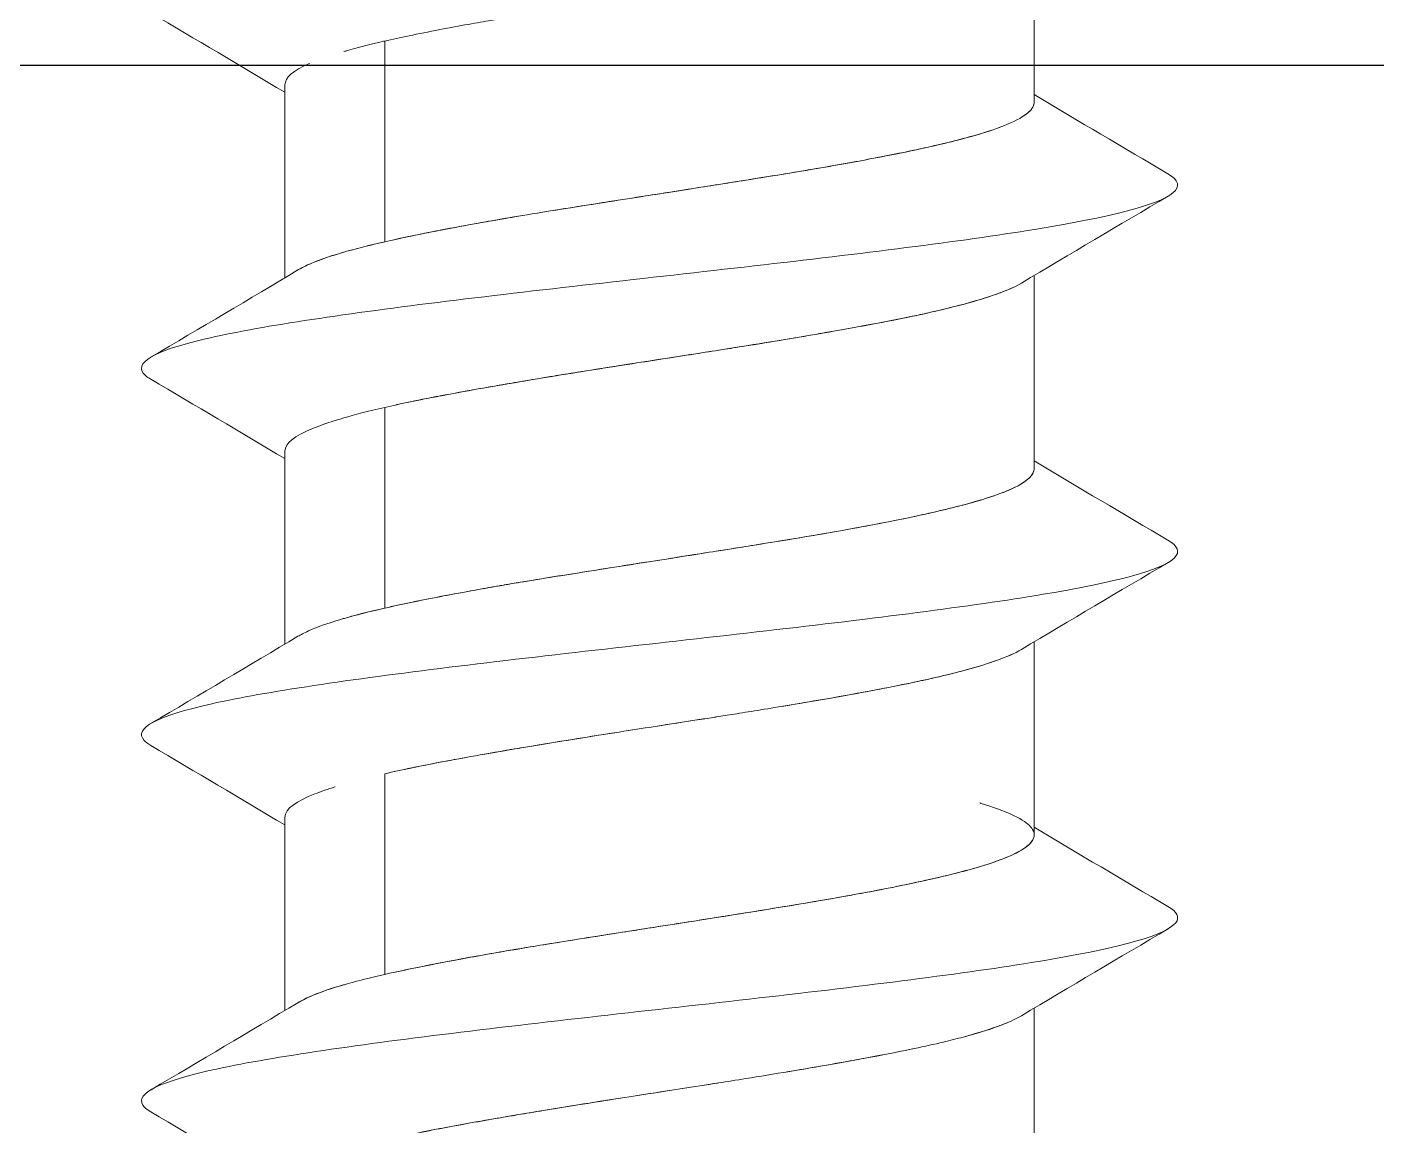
# Model space of a CAD drawing. Header units: inches. Extents: x -456 to 658, y -232 to 0.
# Drawn here: x -47.5911 to -47.1114, y -33.6622 to -33.2717 of the extents above; entities that cross this region are included whole.
import ezdxf

# ---------------------------------------------------------------- set-up
doc = ezdxf.new("R2010")
doc.units = ezdxf.units.IN
doc.header["$MEASUREMENT"] = 0

# ---------------------------------------------------------------- blocks, each defined once
blk = doc.blocks.new('*U25')
blk.add_lwpolyline([(0, 0), (1.5, 0), (1.5, 3.5), (0, 3.5)], close=True)
blk = doc.blocks.new('ironridge flashfoot front view')
at = {"color": 0, "linetype": 'Continuous', "lineweight": 0}
for p, q in [((7331.09793, 2672.98058), (7331.09793, 2673.04915)), ((7330.86724, 2673.0023), (7330.86724, 2672.93097)), ((7330.86724, 2672.93097), (7330.86724, 2673.0023)), ((7330.83172, 2672.91819), (7330.83172, 2672.98679)), ((7331.09793, 2672.85041), (7331.09793, 2672.91898)), ((7330.86724, 2672.87212), (7330.86724, 2672.8008)), ((7330.86724, 2672.8008), (7330.86724, 2672.87212)), ((7330.83172, 2672.78802), (7330.83172, 2672.85661)), ((7331.09793, 2672.72024), (7331.09793, 2672.78882)), ((7330.86724, 2672.74195), (7330.86724, 2672.67064)), ((7330.86724, 2672.67064), (7330.86724, 2672.74195)), ((7330.83172, 2672.65785), (7330.83172, 2672.72644)), ((7331.09793, 2672.59007), (7331.09793, 2672.65865))]:
    blk.add_line(p, q, dxfattribs=at)
for points, knots in [([(7331.0934, 2673.04645), (7331.09256, 2673.04594), (7331.09164, 2673.04546), (7331.09067, 2673.045), (7331.08942, 2673.04441), (7331.08784, 2673.04373), (7331.08579, 2673.04297), (7331.08268, 2673.04181), (7331.07848, 2673.04046), (7331.07264, 2673.0389), (7331.06737, 2673.03749), (7331.06253, 2673.03638), (7331.05888, 2673.03557), (7331.05752, 2673.03528), (7331.05632, 2673.03502), (7331.0553, 2673.0348), (7331.05327, 2673.03437), (7331.05003, 2673.0337), (7331.04532, 2673.03278), (7331.04086, 2673.03192), (7331.0372, 2673.03125), (7331.03458, 2673.03077), (7331.02747, 2673.02948), (7331.0196, 2673.02812), (7331.01105, 2673.02669), (7330.99629, 2673.02422), (7330.98751, 2673.02286), (7330.98589, 2673.02261), (7330.98433, 2673.02236), (7330.97566, 2673.02101), (7330.95979, 2673.01855), (7330.95072, 2673.01715), (7330.94205, 2673.0158), (7330.93394, 2673.01449), (7330.93095, 2673.01401), (7330.92672, 2673.01333), (7330.92137, 2673.01244), (7330.91581, 2673.01152), (7330.91184, 2673.01084), (7330.9093, 2673.0104), (7330.90806, 2673.01019), (7330.90659, 2673.00994), (7330.9049, 2673.00964), (7330.9003, 2673.00884), (7330.89405, 2673.00774), (7330.88672, 2673.00634), (7330.87869, 2673.00481), (7330.87231, 2673.00346), (7330.86724, 2673.0023)], [0.320932, 0.320932, 0.320932, 0.320932, 0.34375, 0.34375, 0.34375, 0.375, 0.375, 0.375, 0.4375, 0.4375, 0.4375, 0.483038, 0.483038, 0.483038, 0.5, 0.5, 0.5, 0.53125, 0.53125, 0.53125, 0.5625, 0.5625, 0.5625, 0.625, 0.625, 0.625, 0.6875, 0.6875, 0.6875, 0.75, 0.75, 0.75, 0.8125, 0.8125, 0.8125, 0.84375, 0.84375, 0.84375, 0.875, 0.875, 0.875, 0.8918158, 0.8918158, 0.8918158, 0.9375, 0.9375, 0.9375, 1, 1, 1, 1]), ([(7330.86724, 2673.0023), (7330.86667, 2673.00217), (7330.86055, 2673.0008), (7330.85394, 2672.99893), (7330.8535, 2672.9988), (7330.85308, 2672.99868), (7330.85267, 2672.99856)], [0, 0, 0, 0, 0.0625, 0.0625, 0.0625, 0.0666, 0.0666, 0.0666, 0.0666]), ([(7330.84047, 2672.99434), (7330.84043, 2672.99432), (7330.84039, 2672.9943), (7330.84035, 2672.99429), (7330.83452, 2672.99174), (7330.8317, 2672.98929), (7330.83172, 2672.98679)], [0.1242203, 0.1242203, 0.1242203, 0.1242203, 0.125, 0.125, 0.125, 0.2372708, 0.2372708, 0.2372708, 0.2372708]), ([(7330.86724, 2672.93097), (7330.87287, 2672.93226), (7330.87925, 2672.93362), (7330.88905, 2672.93548), (7330.89884, 2672.93735), (7330.90682, 2672.93871), (7330.90809, 2672.93893), (7330.90936, 2672.93914), (7330.91722, 2672.9405), (7330.92996, 2672.94254), (7330.94269, 2672.94458), (7330.95143, 2672.94593), (7330.95998, 2672.94727), (7330.96853, 2672.94861), (7330.97727, 2672.94998), (7330.98303, 2672.95089), (7330.9888, 2672.9518), (7330.99746, 2672.95315), (7331.00894, 2672.95503), (7331.02042, 2672.95691), (7331.02814, 2672.95827), (7331.03507, 2672.95954), (7331.04199, 2672.96081), (7331.04892, 2672.96218), (7331.05405, 2672.96326), (7331.05917, 2672.96435), (7331.06539, 2672.9657), (7331.07228, 2672.9675), (7331.07917, 2672.96931), (7331.08313, 2672.97066), (7331.08548, 2672.97153), (7331.08784, 2672.9724), (7331.09121, 2672.97376), (7331.09383, 2672.97543), (7331.09646, 2672.9771), (7331.09758, 2672.97846), (7331.09787, 2672.97996), (7331.09791, 2672.98017), (7331.09793, 2672.98037), (7331.09793, 2672.98058)], [0, 0, 0, 0, 0.0625, 0.0625, 0.0625, 0.125, 0.125, 0.125, 0.1875, 0.1875, 0.1875, 0.25, 0.25, 0.25, 0.3125, 0.3125, 0.3125, 0.375, 0.375, 0.375, 0.4375, 0.4375, 0.4375, 0.5, 0.5, 0.5, 0.5625, 0.5625, 0.5625, 0.625, 0.625, 0.625, 0.6875, 0.6875, 0.6875, 0.75, 0.75, 0.75, 0.7586876, 0.7586876, 0.7586876, 0.7586876]), ([(7331.0943, 2672.97573), (7331.0943, 2672.97573), (7331.0943, 2672.97574), (7331.0943, 2672.97574), (7331.09531, 2672.97642), (7331.09612, 2672.9771), (7331.09671, 2672.97778), (7331.0973, 2672.97846), (7331.09768, 2672.97914), (7331.09784, 2672.97981), (7331.0979, 2672.98008), (7331.09793, 2672.98034), (7331.09793, 2672.98058)], [0.6874433, 0.6874433, 0.6874433, 0.6874433, 0.6875, 0.6875, 0.6875, 0.7187228, 0.7187228, 0.7187228, 0.75, 0.75, 0.75, 0.75826567, 0.75826567, 0.75826567, 0.75826567]), ([(7330.86724, 2672.93097), (7330.87274, 2672.93223), (7330.87922, 2672.93359), (7330.88681, 2672.93505), (7330.89679, 2672.93698), (7330.90422, 2672.93826), (7330.90783, 2672.93888), (7330.90841, 2672.93898), (7330.9089, 2672.93907), (7330.90929, 2672.93913), (7330.91226, 2672.93964), (7330.91628, 2672.94032), (7330.92144, 2672.94116), (7330.92828, 2672.94228), (7330.93256, 2672.94296), (7330.93403, 2672.94319), (7330.9426, 2672.94455), (7330.95125, 2672.9459), (7330.95981, 2672.94724), (7330.96236, 2672.94764), (7330.96675, 2672.94833), (7330.97295, 2672.9493), (7330.97856, 2672.95018), (7330.98287, 2672.95086), (7330.98591, 2672.95134), (7330.98678, 2672.95148), (7330.98784, 2672.95165), (7330.9891, 2672.95185), (7330.99382, 2672.95259), (7331.00132, 2672.95378), (7331.01113, 2672.95539), (7331.02016, 2672.95688), (7331.02795, 2672.95823), (7331.03458, 2672.95945), (7331.03765, 2672.96001), (7331.04128, 2672.96069), (7331.04534, 2672.96149), (7331.05117, 2672.96264), (7331.05434, 2672.96332), (7331.05539, 2672.96355), (7331.05717, 2672.96393), (7331.0591, 2672.96435), (7331.06116, 2672.96481), (7331.06472, 2672.96562), (7331.06864, 2672.96654), (7331.07264, 2672.9676), (7331.07884, 2672.96923), (7331.08288, 2672.97056), (7331.08566, 2672.9716)], [0, 0, 0, 0, 0.0625, 0.0625, 0.0625, 0.1163457, 0.1163457, 0.1163457, 0.125, 0.125, 0.125, 0.15625, 0.15625, 0.15625, 0.1875, 0.1875, 0.1875, 0.25, 0.25, 0.25, 0.28125, 0.28125, 0.28125, 0.3125, 0.3125, 0.3125, 0.3256616, 0.3256616, 0.3256616, 0.375, 0.375, 0.375, 0.4375, 0.4375, 0.4375, 0.46875, 0.46875, 0.46875, 0.5, 0.5, 0.5, 0.5229134, 0.5229134, 0.5229134, 0.5625, 0.5625, 0.5625, 0.6237184, 0.6237184, 0.6237184, 0.6237184]), ([(7330.78407, 2672.8821), (7330.78328, 2672.88256), (7330.78262, 2672.88303), (7330.77738, 2672.88782), (7330.78497, 2672.89214), (7330.82196, 2672.90079), (7330.85128, 2672.90511), (7330.9207, 2672.91375), (7330.96063, 2672.91807), (7331.03617, 2672.92672), (7331.07158, 2672.93104), (7331.12459, 2672.93968), (7331.14205, 2672.94401), (7331.14998, 2672.9506), (7331.14932, 2672.95286), (7331.14547, 2672.95513)], [0.89058719, 0.89058719, 0.89058719, 0.89058719, 0.89099351, 0.89099351, 0.89475236, 0.89475236, 0.8985112, 0.8985112, 0.90227005, 0.90227005, 0.90602889, 0.90602889, 0.90978774, 0.90978774, 0.91175985, 0.91175985, 0.91175985, 0.91175985]), ([(7331.14547, 2672.95513), (7331.14932, 2672.95286), (7331.14998, 2672.9506), (7331.14205, 2672.94401), (7331.12459, 2672.93968), (7331.07158, 2672.93104), (7331.03617, 2672.92672), (7330.96063, 2672.91807), (7330.9207, 2672.91375), (7330.85128, 2672.90511), (7330.82196, 2672.90079), (7330.78497, 2672.89214), (7330.77738, 2672.88782), (7330.78262, 2672.88303), (7330.78328, 2672.88256), (7330.78407, 2672.8821)], [-0.91175985, -0.91175985, -0.91175985, -0.91175985, -0.90978774, -0.90978774, -0.90602889, -0.90602889, -0.90227005, -0.90227005, -0.8985112, -0.8985112, -0.89475236, -0.89475236, -0.89099351, -0.89099351, -0.89058719, -0.89058719, -0.89058719, -0.89058719]), ([(7330.83597, 2672.92073), (7330.83741, 2672.92164), (7330.83922, 2672.92252), (7330.84127, 2672.92339), (7330.8443, 2672.92467), (7330.84834, 2672.92602), (7330.85221, 2672.92715), (7330.85609, 2672.92828), (7330.86132, 2672.92963), (7330.86724, 2672.93097)], [0.8326728, 0.8326728, 0.8326728, 0.8326728, 0.875, 0.875, 0.875, 0.9375, 0.9375, 0.9375, 1, 1, 1, 1]), ([(7330.83634, 2672.92096), (7330.83732, 2672.92154), (7330.83853, 2672.92218), (7330.84004, 2672.92285), (7330.84276, 2672.92408), (7330.84565, 2672.9251), (7330.84817, 2672.92592), (7330.84936, 2672.9263), (7330.85047, 2672.92664), (7330.85145, 2672.92693), (7330.85267, 2672.92729), (7330.85498, 2672.92797), (7330.85887, 2672.92896), (7330.86207, 2672.92978), (7330.86494, 2672.93045), (7330.86724, 2672.93097)], [0.8488951, 0.8488951, 0.8488951, 0.8488951, 0.875, 0.875, 0.875, 0.9174794, 0.9174794, 0.9174794, 0.9375, 0.9375, 0.9375, 0.96875, 0.96875, 0.96875, 1, 1, 1, 1]), ([(7331.0934, 2672.91628), (7331.09066, 2672.91464), (7331.08733, 2672.91336), (7331.08513, 2672.91256), (7331.08285, 2672.91173), (7331.07882, 2672.91037), (7331.07257, 2672.9087), (7331.06631, 2672.90703), (7331.06026, 2672.90567), (7331.05459, 2672.90448), (7331.04892, 2672.90329), (7331.04194, 2672.90194), (7331.03576, 2672.90082), (7331.02957, 2672.89969), (7331.02196, 2672.89833), (7331.01021, 2672.89637), (7330.99846, 2672.89441), (7330.98978, 2672.89305), (7330.98352, 2672.89207), (7330.97727, 2672.89109), (7330.96858, 2672.88974), (7330.96108, 2672.88858), (7330.95358, 2672.88743), (7330.94485, 2672.88607), (7330.93518, 2672.88452), (7330.92551, 2672.88296), (7330.91733, 2672.8816), (7330.91235, 2672.88075), (7330.90737, 2672.8799), (7330.89937, 2672.87856), (7330.88915, 2672.87663), (7330.87893, 2672.87471), (7330.87261, 2672.87336), (7330.86724, 2672.87212)], [0.3148167, 0.3148167, 0.3148167, 0.3148167, 0.375, 0.375, 0.375, 0.4375, 0.4375, 0.4375, 0.5, 0.5, 0.5, 0.5625, 0.5625, 0.5625, 0.625, 0.625, 0.625, 0.6875, 0.6875, 0.6875, 0.75, 0.75, 0.75, 0.8125, 0.8125, 0.8125, 0.875, 0.875, 0.875, 0.9375, 0.9375, 0.9375, 1, 1, 1, 1]), ([(7331.0934, 2672.91628), (7331.09057, 2672.91457), (7331.08742, 2672.91341), (7331.08579, 2672.9128), (7331.08302, 2672.91177), (7331.07896, 2672.91041), (7331.07266, 2672.90872), (7331.06865, 2672.90765), (7331.06473, 2672.90672), (7331.06116, 2672.90591), (7331.0591, 2672.90544), (7331.05715, 2672.90502), (7331.05537, 2672.90465), (7331.0543, 2672.90442), (7331.05115, 2672.90375), (7331.04539, 2672.90263), (7331.0413, 2672.90184), (7331.03764, 2672.90116), (7331.03455, 2672.9006), (7331.02793, 2672.89939), (7331.02017, 2672.89804), (7331.01117, 2672.89653), (7331.00135, 2672.89489), (7330.99383, 2672.8937), (7330.9891, 2672.89294), (7330.98782, 2672.89274), (7330.98674, 2672.89257), (7330.98586, 2672.89243), (7330.98284, 2672.89196), (7330.97853, 2672.89129), (7330.97293, 2672.89042), (7330.96678, 2672.88947), (7330.96243, 2672.88879), (7330.9599, 2672.8884), (7330.95129, 2672.88707), (7330.9426, 2672.88571), (7330.93399, 2672.88433), (7330.9325, 2672.88409), (7330.92825, 2672.88341), (7330.9215, 2672.88229), (7330.91633, 2672.88143), (7330.91231, 2672.88075), (7330.90934, 2672.88024), (7330.90894, 2672.88017), (7330.90844, 2672.88008), (7330.90783, 2672.87998), (7330.90418, 2672.87935), (7330.89676, 2672.87809), (7330.88682, 2672.87619), (7330.87922, 2672.87474), (7330.87274, 2672.87339), (7330.86724, 2672.87212)], [0.3185972, 0.3185972, 0.3185972, 0.3185972, 0.375, 0.375, 0.375, 0.4375, 0.4375, 0.4375, 0.4770475, 0.4770475, 0.4770475, 0.5, 0.5, 0.5, 0.53125, 0.53125, 0.53125, 0.5625, 0.5625, 0.5625, 0.625, 0.625, 0.625, 0.6742077, 0.6742077, 0.6742077, 0.6875, 0.6875, 0.6875, 0.71875, 0.71875, 0.71875, 0.75, 0.75, 0.75, 0.8125, 0.8125, 0.8125, 0.84375, 0.84375, 0.84375, 0.875, 0.875, 0.875, 0.8838837, 0.8838837, 0.8838837, 0.9375, 0.9375, 0.9375, 1, 1, 1, 1]), ([(7330.86724, 2672.87212), (7330.86134, 2672.87077), (7330.85616, 2672.86941), (7330.85263, 2672.86838), (7330.84909, 2672.86734), (7330.84486, 2672.86599), (7330.84144, 2672.86458), (7330.83501, 2672.86193), (7330.83169, 2672.85938), (7330.83172, 2672.85661)], [0, 0, 0, 0, 0.0625, 0.0625, 0.0625, 0.125, 0.125, 0.125, 0.242315, 0.242315, 0.242315, 0.242315]), ([(7330.86724, 2672.8008), (7330.87319, 2672.80216), (7330.87973, 2672.80351), (7330.88676, 2672.80487), (7330.89379, 2672.80623), (7330.90144, 2672.8076), (7330.90632, 2672.80845), (7330.9112, 2672.8093), (7330.91914, 2672.81064), (7330.93115, 2672.81256), (7330.94316, 2672.81448), (7330.95193, 2672.81584), (7330.96022, 2672.81713), (7330.96851, 2672.81843), (7330.97723, 2672.81979), (7330.98373, 2672.82083), (7330.99023, 2672.82186), (7330.99879, 2672.82321), (7331.00744, 2672.82462), (7331.02474, 2672.82744), (7331.04017, 2672.83015), (7331.05422, 2672.83313), (7331.06125, 2672.83461), (7331.0672, 2672.83597), (7331.07352, 2672.83766), (7331.07983, 2672.83935), (7331.08373, 2672.8407), (7331.08608, 2672.84158), (7331.08842, 2672.84246), (7331.0917, 2672.84383), (7331.09419, 2672.84548), (7331.09667, 2672.84714), (7331.09776, 2672.8485), (7331.09792, 2672.85011), (7331.09793, 2672.85021), (7331.09793, 2672.85031), (7331.09793, 2672.85041)], [0, 0, 0, 0, 0.0625, 0.0625, 0.0625, 0.125, 0.125, 0.125, 0.1875, 0.1875, 0.1875, 0.25, 0.25, 0.25, 0.3125, 0.3125, 0.3125, 0.375, 0.375, 0.375, 0.5, 0.5, 0.5, 0.5625, 0.5625, 0.5625, 0.625, 0.625, 0.625, 0.6875, 0.6875, 0.6875, 0.75, 0.75, 0.75, 0.7539713, 0.7539713, 0.7539713, 0.7539713]), ([(7330.86724, 2672.8008), (7330.87307, 2672.80213), (7330.87959, 2672.80348), (7330.88672, 2672.80486), (7330.88796, 2672.8051), (7330.89147, 2672.80579), (7330.89769, 2672.80691), (7330.90241, 2672.80777), (7330.90634, 2672.80845), (7330.90931, 2672.80896), (7330.90971, 2672.80903), (7330.9102, 2672.80912), (7330.9108, 2672.80922), (7330.91448, 2672.80984), (7330.92198, 2672.8111), (7330.93391, 2672.813), (7330.94303, 2672.81445), (7330.95174, 2672.81581), (7330.95981, 2672.81707), (7330.9632, 2672.8176), (7330.96755, 2672.81828), (7330.97282, 2672.81911), (7330.97924, 2672.82012), (7330.98357, 2672.8208), (7330.98585, 2672.82116), (7330.98772, 2672.82146), (7330.98988, 2672.8218), (7330.9923, 2672.82218), (7330.99742, 2672.823), (7331.00374, 2672.82401), (7331.01106, 2672.82521), (7331.02077, 2672.82681), (7331.02853, 2672.82817), (7331.03458, 2672.82928), (7331.03693, 2672.82971), (7331.04458, 2672.83107), (7331.05529, 2672.83335), (7331.058, 2672.83393), (7331.06072, 2672.83453), (7331.06339, 2672.83515), (7331.06655, 2672.83588), (7331.06966, 2672.83664), (7331.07264, 2672.83743), (7331.0797, 2672.83929), (7331.08354, 2672.84064), (7331.08577, 2672.84147), (7331.08833, 2672.84242), (7331.09167, 2672.84378), (7331.0943, 2672.84556), (7331.09568, 2672.84649), (7331.09656, 2672.84734), (7331.09711, 2672.84812), (7331.0975, 2672.84866), (7331.09772, 2672.84917), (7331.09784, 2672.84964), (7331.0979, 2672.8499), (7331.09793, 2672.85016), (7331.09793, 2672.85041)], [0, 0, 0, 0, 0.0625, 0.0625, 0.0625, 0.09375, 0.09375, 0.09375, 0.125, 0.125, 0.125, 0.1337525, 0.1337525, 0.1337525, 0.1875, 0.1875, 0.1875, 0.25, 0.25, 0.25, 0.28125, 0.28125, 0.28125, 0.3125, 0.3125, 0.3125, 0.3325949, 0.3325949, 0.3325949, 0.375, 0.375, 0.375, 0.4375, 0.4375, 0.4375, 0.5, 0.5, 0.5, 0.5286297, 0.5286297, 0.5286297, 0.5625, 0.5625, 0.5625, 0.625, 0.625, 0.625, 0.6875, 0.6875, 0.6875, 0.7242223, 0.7242223, 0.7242223, 0.75, 0.75, 0.75, 0.7615474, 0.7615474, 0.7615474, 0.7615474]), ([(7330.78407, 2672.75193), (7330.78299, 2672.75256), (7330.78217, 2672.7532), (7330.77782, 2672.75816), (7330.78637, 2672.76248), (7330.82501, 2672.77112), (7330.85499, 2672.77544), (7330.9252, 2672.78409), (7330.96525, 2672.78841), (7331.04041, 2672.79706), (7331.07535, 2672.80138), (7331.12698, 2672.81002), (7331.14355, 2672.81434), (7331.14987, 2672.82076), (7331.14904, 2672.82286), (7331.14548, 2672.82495)], [0.85285288, 0.85285288, 0.85285288, 0.85285288, 0.85340507, 0.85340507, 0.85716392, 0.85716392, 0.86092276, 0.86092276, 0.8646816, 0.8646816, 0.86844045, 0.86844045, 0.87219929, 0.87219929, 0.87402167, 0.87402167, 0.87402167, 0.87402167]), ([(7331.14548, 2672.82495), (7331.14904, 2672.82286), (7331.14987, 2672.82076), (7331.14355, 2672.81434), (7331.12698, 2672.81002), (7331.07535, 2672.80138), (7331.04041, 2672.79706), (7330.96525, 2672.78841), (7330.9252, 2672.78409), (7330.85499, 2672.77544), (7330.82501, 2672.77112), (7330.78637, 2672.76248), (7330.77782, 2672.75816), (7330.78217, 2672.7532), (7330.78299, 2672.75256), (7330.78407, 2672.75193)], [-0.87402167, -0.87402167, -0.87402167, -0.87402167, -0.87219929, -0.87219929, -0.86844045, -0.86844045, -0.8646816, -0.8646816, -0.86092276, -0.86092276, -0.85716392, -0.85716392, -0.85340507, -0.85340507, -0.85285288, -0.85285288, -0.85285288, -0.85285288]), ([(7330.83633, 2672.79077), (7330.83734, 2672.79138), (7330.83855, 2672.79201), (7330.84002, 2672.79267), (7330.84366, 2672.79431), (7330.84737, 2672.79551), (7330.84978, 2672.79625), (7330.85042, 2672.79645), (7330.85098, 2672.79662), (7330.85143, 2672.79675), (7330.85304, 2672.79723), (7330.8554, 2672.7979), (7330.85879, 2672.79877), (7330.86255, 2672.79973), (7330.86551, 2672.80041), (7330.86724, 2672.8008)], [0.8476319, 0.8476319, 0.8476319, 0.8476319, 0.875, 0.875, 0.875, 0.9243876, 0.9243876, 0.9243876, 0.9375, 0.9375, 0.9375, 0.96875, 0.96875, 0.96875, 1, 1, 1, 1]), ([(7330.85213, 2672.79696), (7330.85233, 2672.79702), (7330.85252, 2672.79707), (7330.85271, 2672.79713), (7330.85612, 2672.79811), (7330.86131, 2672.79946), (7330.86724, 2672.8008)], [0.93406028, 0.93406028, 0.93406028, 0.93406028, 0.9375, 0.9375, 0.9375, 1, 1, 1, 1]), ([(7331.09341, 2672.78611), (7331.09096, 2672.78464), (7331.08808, 2672.78348), (7331.08582, 2672.78264), (7331.08358, 2672.7818), (7331.07973, 2672.78044), (7331.07264, 2672.77854), (7331.06965, 2672.77774), (7331.06655, 2672.77698), (7331.06339, 2672.77625), (7331.06074, 2672.77563), (7331.05805, 2672.77504), (7331.05537, 2672.77448), (7331.04455, 2672.7722), (7331.03686, 2672.77085), (7331.03458, 2672.77043), (7331.02853, 2672.76933), (7331.02079, 2672.76797), (7331.01109, 2672.76634), (7331.00375, 2672.76512), (7330.99741, 2672.7641), (7330.9923, 2672.76328), (7330.9899, 2672.7629), (7330.98777, 2672.76256), (7330.98592, 2672.76227), (7330.98361, 2672.76191), (7330.97929, 2672.76123), (7330.97291, 2672.76025), (7330.96758, 2672.75942), (7330.9632, 2672.75875), (7330.95979, 2672.75822), (7330.95175, 2672.75697), (7330.94308, 2672.75562), (7330.93402, 2672.75416), (7330.92201, 2672.75222), (7330.91447, 2672.75094), (7330.9108, 2672.75031), (7330.91019, 2672.75021), (7330.90969, 2672.75012), (7330.90929, 2672.75006), (7330.90633, 2672.74955), (7330.90243, 2672.74888), (7330.89775, 2672.74804), (7330.89148, 2672.74692), (7330.88797, 2672.74624), (7330.88678, 2672.74602), (7330.87962, 2672.74465), (7330.87308, 2672.74329), (7330.86724, 2672.74195)], [0.3194238, 0.3194238, 0.3194238, 0.3194238, 0.375, 0.375, 0.375, 0.4375, 0.4375, 0.4375, 0.4714708, 0.4714708, 0.4714708, 0.5, 0.5, 0.5, 0.5625, 0.5625, 0.5625, 0.625, 0.625, 0.625, 0.66753, 0.66753, 0.66753, 0.6875, 0.6875, 0.6875, 0.71875, 0.71875, 0.71875, 0.75, 0.75, 0.75, 0.8125, 0.8125, 0.8125, 0.8661147, 0.8661147, 0.8661147, 0.875, 0.875, 0.875, 0.90625, 0.90625, 0.90625, 0.9375, 0.9375, 0.9375, 1, 1, 1, 1]), ([(7331.09341, 2672.78611), (7331.09095, 2672.78464), (7331.08801, 2672.78346), (7331.08583, 2672.78265), (7331.08344, 2672.78175), (7331.07944, 2672.78038), (7331.07334, 2672.77873), (7331.06723, 2672.77708), (7331.06136, 2672.77572), (7331.05391, 2672.77417), (7331.0393, 2672.77113), (7331.02388, 2672.76846), (7331.00877, 2672.76596)], [0.3181957, 0.3181957, 0.3181957, 0.3181957, 0.375, 0.375, 0.375, 0.4375, 0.4375, 0.4375, 0.5, 0.5, 0.5, 0.6225443, 0.6225443, 0.6225443, 0.6225443]), ([(7330.9851, 2672.76214), (7330.98489, 2672.76211), (7330.98468, 2672.76208), (7330.98448, 2672.76205), (7330.97727, 2672.76092), (7330.96853, 2672.75957), (7330.96114, 2672.75843), (7330.95376, 2672.75728), (7330.94501, 2672.75593), (7330.93236, 2672.75389), (7330.9197, 2672.75184), (7330.91176, 2672.75048), (7330.91048, 2672.75026), (7330.90919, 2672.75004), (7330.90107, 2672.74869), (7330.89017, 2672.74666), (7330.87927, 2672.74462), (7330.87296, 2672.74326), (7330.86724, 2672.74195)], [0.6856944, 0.6856944, 0.6856944, 0.6856944, 0.6875, 0.6875, 0.6875, 0.75, 0.75, 0.75, 0.8125, 0.8125, 0.8125, 0.875, 0.875, 0.875, 0.9375, 0.9375, 0.9375, 1, 1, 1, 1]), ([(7330.84951, 2672.73726), (7330.84709, 2672.7365), (7330.84447, 2672.73562), (7330.8423, 2672.73476), (7330.83593, 2672.73224), (7330.83171, 2672.72958), (7330.83172, 2672.72644)], [0.0833753, 0.0833753, 0.0833753, 0.0833753, 0.125, 0.125, 0.125, 0.2473625, 0.2473625, 0.2473625, 0.2473625]), ([(7331.09793, 2672.72024), (7331.09794, 2672.72058), (7331.09788, 2672.721), (7331.09769, 2672.72149), (7331.09736, 2672.72232), (7331.09679, 2672.72299), (7331.09624, 2672.72352), (7331.09497, 2672.72477), (7331.09287, 2672.72612), (7331.08963, 2672.72758), (7331.08535, 2672.72951), (7331.08112, 2672.73079), (7331.07904, 2672.73142), (7331.07889, 2672.73147), (7331.07875, 2672.73151), (7331.07862, 2672.73155)], [0.7656095, 0.7656095, 0.7656095, 0.7656095, 0.78125, 0.78125, 0.78125, 0.8125, 0.8125, 0.8125, 0.875, 0.875, 0.875, 0.9285399, 0.9285399, 0.9285399, 0.9324959, 0.9324959, 0.9324959, 0.9324959]), ([(7330.86724, 2672.67064), (7330.87357, 2672.67207), (7330.8802, 2672.67343), (7330.88705, 2672.67475), (7330.89389, 2672.67607), (7330.90148, 2672.67743), (7330.90705, 2672.6784), (7330.91263, 2672.67937), (7330.92068, 2672.68072), (7330.93228, 2672.68257), (7330.94388, 2672.68442), (7330.95264, 2672.68577), (7330.95671, 2672.68641), (7330.96078, 2672.68705), (7330.96953, 2672.68841), (7330.98135, 2672.69027), (7330.99316, 2672.69214), (7331.00165, 2672.6935), (7331.01027, 2672.69491), (7331.02751, 2672.69775), (7331.04262, 2672.70046), (7331.05568, 2672.70326), (7331.0622, 2672.70466), (7331.06814, 2672.70601), (7331.0748, 2672.70784), (7331.08146, 2672.70967), (7331.08509, 2672.71102), (7331.08692, 2672.71173), (7331.08875, 2672.71245), (7331.09203, 2672.71381), (7331.09448, 2672.71551), (7331.09693, 2672.71721), (7331.09769, 2672.71856), (7331.09788, 2672.71969), (7331.09791, 2672.71987), (7331.09793, 2672.72006), (7331.09793, 2672.72024)], [0, 0, 0, 0, 0.0625, 0.0625, 0.0625, 0.125, 0.125, 0.125, 0.1875, 0.1875, 0.1875, 0.25, 0.25, 0.25, 0.3125, 0.3125, 0.3125, 0.375, 0.375, 0.375, 0.5, 0.5, 0.5, 0.5625, 0.5625, 0.5625, 0.625, 0.625, 0.625, 0.6875, 0.6875, 0.6875, 0.75, 0.75, 0.75, 0.7598788, 0.7598788, 0.7598788, 0.7598788]), ([(7330.86724, 2672.67064), (7330.87344, 2672.67204), (7330.88006, 2672.6734), (7330.88684, 2672.67471), (7330.88932, 2672.67519), (7330.89289, 2672.67587), (7330.89774, 2672.67675), (7330.90284, 2672.67767), (7330.90678, 2672.67836), (7330.90931, 2672.67879), (7330.91056, 2672.67901), (7330.91205, 2672.67926), (7330.9138, 2672.67955), (7330.91856, 2672.68035), (7330.92523, 2672.68145), (7330.93402, 2672.68285), (7330.9437, 2672.68439), (7330.95241, 2672.68574), (7330.95989, 2672.68691), (7330.96365, 2672.68749), (7330.96802, 2672.68818), (7330.97296, 2672.68895), (7330.97731, 2672.68964), (7330.98163, 2672.69032), (7330.98589, 2672.69099), (7330.98875, 2672.69145), (7330.99196, 2672.69196), (7330.99549, 2672.69252), (7331.00019, 2672.69327), (7331.00545, 2672.69412), (7331.01118, 2672.69506), (7331.02174, 2672.6968), (7331.02936, 2672.69815), (7331.03456, 2672.6991), (7331.03913, 2672.69993), (7331.04652, 2672.7013), (7331.05539, 2672.7032), (7331.05911, 2672.70399), (7331.06249, 2672.70476), (7331.06555, 2672.70549), (7331.06814, 2672.7061), (7331.07049, 2672.70669), (7331.07265, 2672.70726), (7331.08128, 2672.70954), (7331.08468, 2672.71089), (7331.08581, 2672.71131), (7331.08877, 2672.71241), (7331.09193, 2672.71377), (7331.09432, 2672.7154), (7331.09613, 2672.71662), (7331.09698, 2672.71764), (7331.09743, 2672.71845), (7331.09765, 2672.71884), (7331.09777, 2672.71918), (7331.09784, 2672.71947), (7331.09788, 2672.71965), (7331.09794, 2672.71991), (7331.09793, 2672.72024)], [0, 0, 0, 0, 0.0625, 0.0625, 0.0625, 0.09375, 0.09375, 0.09375, 0.125, 0.125, 0.125, 0.1418348, 0.1418348, 0.1418348, 0.1875, 0.1875, 0.1875, 0.25, 0.25, 0.25, 0.28125, 0.28125, 0.28125, 0.3125, 0.3125, 0.3125, 0.3393108, 0.3393108, 0.3393108, 0.375, 0.375, 0.375, 0.4375, 0.4375, 0.4375, 0.5, 0.5, 0.5, 0.5339098, 0.5339098, 0.5339098, 0.5625, 0.5625, 0.5625, 0.625, 0.625, 0.625, 0.6875, 0.6875, 0.6875, 0.7299699, 0.7299699, 0.7299699, 0.75, 0.75, 0.75, 0.7655971, 0.7655971, 0.7655971, 0.7655971]), ([(7330.78407, 2672.62176), (7330.78271, 2672.62256), (7330.78175, 2672.62337), (7330.77837, 2672.62849), (7330.78788, 2672.63281), (7330.82814, 2672.64146), (7330.85877, 2672.64578), (7330.92972, 2672.65443), (7330.96986, 2672.65875), (7331.04462, 2672.66739), (7331.07905, 2672.67171), (7331.12927, 2672.68036), (7331.14493, 2672.68468), (7331.14973, 2672.69093), (7331.14876, 2672.69285), (7331.14549, 2672.69477)], [0.81511788, 0.81511788, 0.81511788, 0.81511788, 0.81581663, 0.81581663, 0.81957547, 0.81957547, 0.82333432, 0.82333432, 0.82709316, 0.82709316, 0.830852, 0.830852, 0.83461085, 0.83461085, 0.83628356, 0.83628356, 0.83628356, 0.83628356]), ([(7331.14549, 2672.69477), (7331.14876, 2672.69285), (7331.14973, 2672.69093), (7331.14493, 2672.68468), (7331.12927, 2672.68036), (7331.07905, 2672.67171), (7331.04462, 2672.66739), (7330.96986, 2672.65875), (7330.92972, 2672.65443), (7330.85877, 2672.64578), (7330.82814, 2672.64146), (7330.78788, 2672.63281), (7330.77837, 2672.62849), (7330.78175, 2672.62337), (7330.78271, 2672.62256), (7330.78407, 2672.62176)], [-0.83628356, -0.83628356, -0.83628356, -0.83628356, -0.83461085, -0.83461085, -0.830852, -0.830852, -0.82709316, -0.82709316, -0.82333432, -0.82333432, -0.81957547, -0.81957547, -0.81581663, -0.81581663, -0.81511788, -0.81511788, -0.81511788, -0.81511788]), ([(7330.83632, 2672.66059), (7330.83736, 2672.66122), (7330.83859, 2672.66185), (7330.84004, 2672.6625), (7330.84546, 2672.66494), (7330.8505, 2672.66631), (7330.85146, 2672.66659), (7330.85202, 2672.66676), (7330.85352, 2672.66721), (7330.85681, 2672.66809), (7330.85925, 2672.66873), (7330.86261, 2672.66958), (7330.86724, 2672.67064)], [0.8464403, 0.8464403, 0.8464403, 0.8464403, 0.875, 0.875, 0.875, 0.9366045, 0.9366045, 0.9366045, 0.973063, 0.973063, 0.973063, 1, 1, 1, 1]), ([(7330.83632, 2672.66059), (7330.83737, 2672.66125), (7330.83887, 2672.66201), (7330.84097, 2672.66291), (7330.84603, 2672.66507), (7330.85095, 2672.66644), (7330.8518, 2672.66669), (7330.85198, 2672.66674), (7330.8523, 2672.66684), (7330.85282, 2672.66699)], [0.849117, 0.849117, 0.849117, 0.849117, 0.875, 0.875, 0.875, 0.9375, 0.9375, 0.9375, 0.9505125, 0.9505125, 0.9505125, 0.9505125]), ([(7331.08886, 2672.65368), (7331.08784, 2672.65324), (7331.08679, 2672.65283), (7331.08577, 2672.65245), (7331.08465, 2672.65203), (7331.08126, 2672.65067), (7331.07265, 2672.64837), (7331.0705, 2672.6478), (7331.06814, 2672.6472), (7331.06555, 2672.64658), (7331.06247, 2672.64585), (7331.05906, 2672.64509), (7331.05531, 2672.6443), (7331.0465, 2672.64244), (7331.03915, 2672.64109), (7331.03457, 2672.64026), (7331.02937, 2672.63931), (7331.02172, 2672.63795), (7331.01109, 2672.63617), (7331.00556, 2672.63524), (7331.00033, 2672.63439), (7330.99549, 2672.63362), (7330.99207, 2672.63307), (7330.98884, 2672.63256), (7330.98583, 2672.63209), (7330.98128, 2672.63138), (7330.97694, 2672.6307), (7330.97284, 2672.63007), (7330.96906, 2672.62948), (7330.96472, 2672.62881), (7330.95984, 2672.62805), (7330.95237, 2672.62689), (7330.94364, 2672.62553), (7330.93392, 2672.62396), (7330.92518, 2672.62256), (7330.91854, 2672.62145), (7330.9138, 2672.62065), (7330.91206, 2672.62036), (7330.91058, 2672.62011), (7330.90933, 2672.61989), (7330.9068, 2672.61946), (7330.90283, 2672.61878), (7330.89768, 2672.61786), (7330.89283, 2672.61699), (7330.88925, 2672.61632), (7330.88674, 2672.61584), (7330.88001, 2672.61455), (7330.87341, 2672.6132), (7330.86724, 2672.61178)], [0.3535001, 0.3535001, 0.3535001, 0.3535001, 0.375, 0.375, 0.375, 0.4375, 0.4375, 0.4375, 0.4660291, 0.4660291, 0.4660291, 0.5, 0.5, 0.5, 0.5625, 0.5625, 0.5625, 0.625, 0.625, 0.625, 0.661616, 0.661616, 0.661616, 0.6875, 0.6875, 0.6875, 0.71875, 0.71875, 0.71875, 0.75, 0.75, 0.75, 0.8125, 0.8125, 0.8125, 0.8582156, 0.8582156, 0.8582156, 0.875, 0.875, 0.875, 0.90625, 0.90625, 0.90625, 0.9375, 0.9375, 0.9375, 1, 1, 1, 1]), ([(7331.0934, 2672.65594), (7331.09101, 2672.6545), (7331.08827, 2672.65341), (7331.0865, 2672.65272), (7331.08442, 2672.65193), (7331.08064, 2672.65057), (7331.07439, 2672.64884), (7331.07413, 2672.64877), (7331.07387, 2672.6487), (7331.07362, 2672.64863)], [0.3214693, 0.3214693, 0.3214693, 0.3214693, 0.375, 0.375, 0.375, 0.4375, 0.4375, 0.4375, 0.4400632, 0.4400632, 0.4400632, 0.4400632]), ([(7331.05534, 2672.6443), (7331.05533, 2672.6443), (7331.05533, 2672.6443), (7331.05533, 2672.6443), (7331.04155, 2672.6414), (7331.02628, 2672.6387), (7331.01003, 2672.63599)], [0.4999693, 0.4999693, 0.4999693, 0.4999693, 0.5, 0.5, 0.5, 0.6244234, 0.6244234, 0.6244234, 0.6244234]), ([(7330.98546, 2672.63203), (7330.98537, 2672.63202), (7330.98528, 2672.632), (7330.98519, 2672.63199), (7330.97724, 2672.63074), (7330.96853, 2672.6294), (7330.96131, 2672.62828), (7330.9541, 2672.62717), (7330.94532, 2672.6258), (7330.93359, 2672.62391), (7330.92187, 2672.62202), (7330.91382, 2672.62066), (7330.90763, 2672.6196), (7330.90144, 2672.61854), (7330.89386, 2672.61719), (7330.88779, 2672.61604), (7330.88171, 2672.61489), (7330.87488, 2672.61353), (7330.86724, 2672.61178)], [0.6867826, 0.6867826, 0.6867826, 0.6867826, 0.6875, 0.6875, 0.6875, 0.75, 0.75, 0.75, 0.8125, 0.8125, 0.8125, 0.875, 0.875, 0.875, 0.9375, 0.9375, 0.9375, 1, 1, 1, 1])]:
    blk.add_open_spline(points, degree=3, knots=knots, dxfattribs=at)
for points in [[(7330.83172, 2672.98407), (7330.81588, 2672.99352), (7330.79999, 2673.00291), (7330.78408, 2673.01226)], [(7331.09793, 2672.98328), (7331.11374, 2672.97384), (7331.12959, 2672.96447), (7331.14547, 2672.95513)], [(7331.14558, 2672.94718), (7331.12816, 2672.93693), (7331.11075, 2672.92665), (7331.0934, 2672.91628)], [(7330.78418, 2672.89004), (7330.8016, 2672.90029), (7330.819, 2672.91058), (7330.83634, 2672.92096)], [(7330.83172, 2672.8539), (7330.81587, 2672.86336), (7330.79998, 2672.87274), (7330.78407, 2672.8821)], [(7331.09793, 2672.85311), (7331.11374, 2672.84366), (7331.1296, 2672.83429), (7331.14548, 2672.82495)], [(7331.14558, 2672.81701), (7331.12816, 2672.80677), (7331.11075, 2672.79649), (7331.09341, 2672.78611)], [(7330.78417, 2672.75986), (7330.80159, 2672.77011), (7330.81899, 2672.7804), (7330.83633, 2672.79077)], [(7330.83172, 2672.72373), (7330.81587, 2672.73319), (7330.79998, 2672.74257), (7330.78407, 2672.75193)], [(7331.09793, 2672.72293), (7331.11375, 2672.71349), (7331.12961, 2672.70412), (7331.14549, 2672.69477)], [(7331.14558, 2672.68684), (7331.12816, 2672.6766), (7331.11075, 2672.66632), (7331.0934, 2672.65594)], [(7330.78415, 2672.62968), (7330.80157, 2672.63993), (7330.81897, 2672.65022), (7330.83632, 2672.66059)], [(7330.83172, 2672.59356), (7330.81587, 2672.60302), (7330.79998, 2672.6124), (7330.78407, 2672.62176)]]:
    blk.add_open_spline(points, degree=3, dxfattribs=at)

msp = doc.modelspace()

# ---------------------------------------------------------------- linework, layer by layer
msp.add_lwpolyline([(0, -33.28543), (-228.1713, -33.28543)])

# ---------------------------------------------------------------- block references
msp.add_blockref('ironridge flashfoot front view', (-7378.33111, -2706.27899))
at = {"xscale": 1.43330475934734, "yscale": 1.43330475934734, "zscale": 1.43330475934734}
msp.add_blockref('*U25', (-48.44126, -38.302), dxfattribs=at)

doc.saveas('drawing.dxf')
